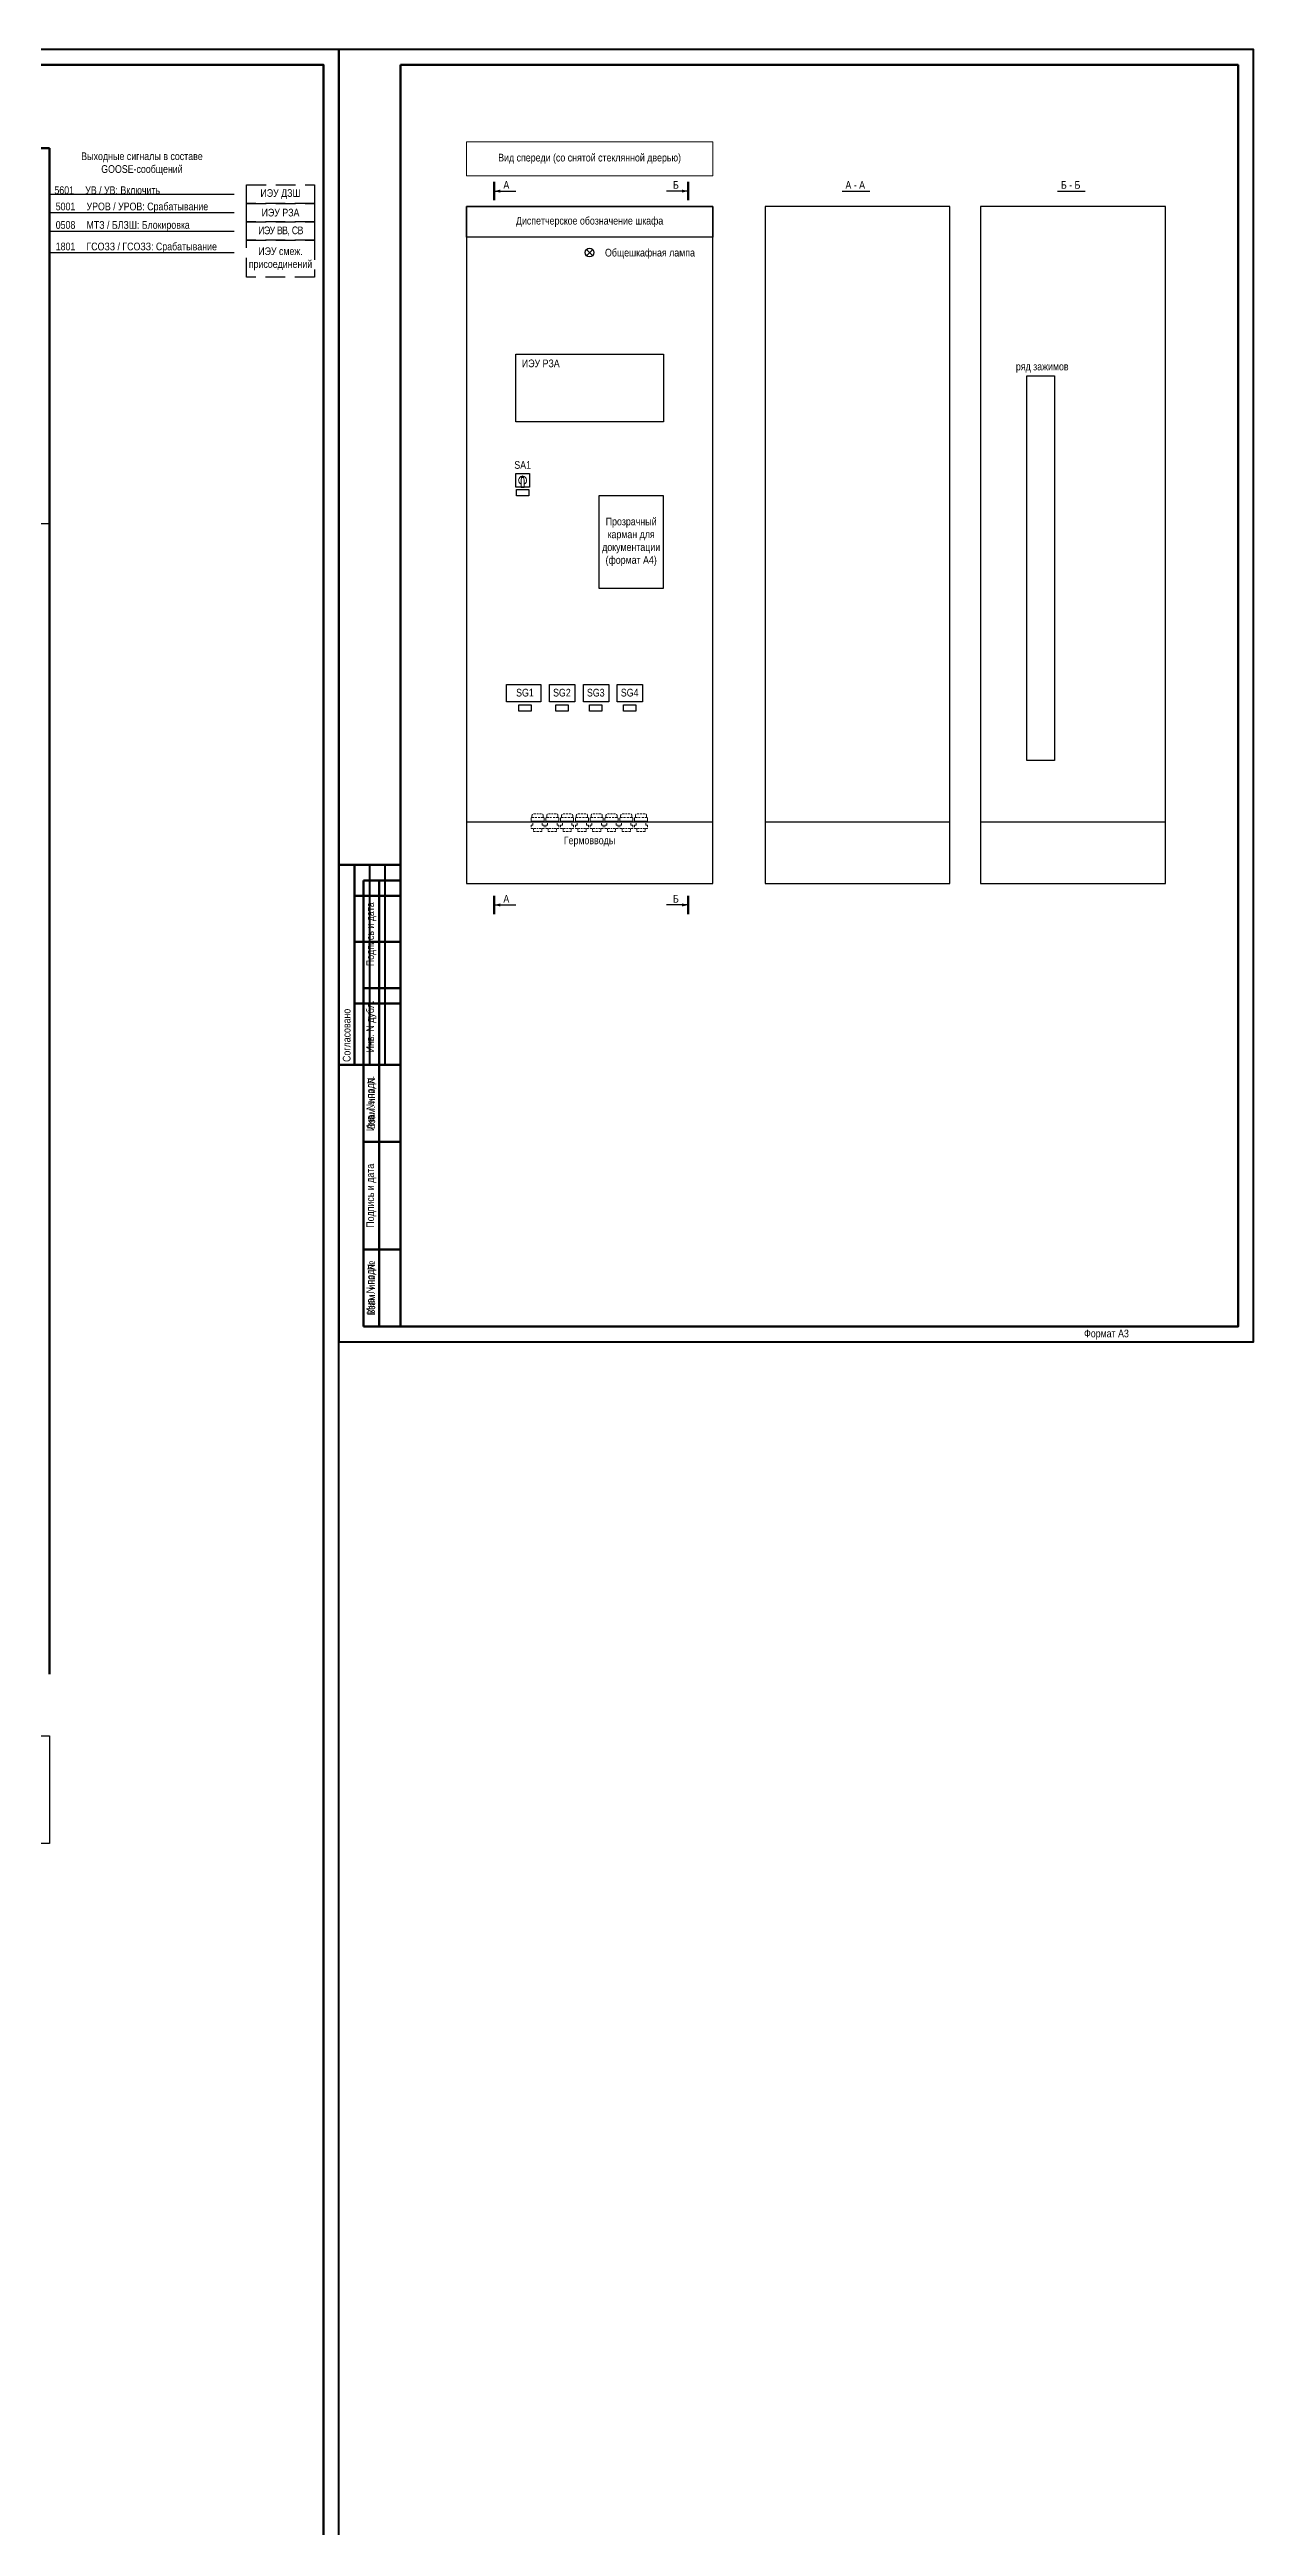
# Model space of a CAD drawing. Header units: millimetres. Extents: x 2179 to 12176, y -20554 to -12004.
# Drawn here: x 11785 to 12176, y -12949 to -12144 of the extents above; entities that cross this region are included whole.
import ezdxf
from ezdxf.enums import TextEntityAlignment as Align

# ---------------------------------------------------------------- set-up
doc = ezdxf.new("R2010")
doc.units = ezdxf.units.MM
doc.linetypes.add('Standard', pattern=[0])
doc.linetypes.add('штриховая2', pattern=[9.525, 6.35, -3.175])
doc.layers.add('Free_graphics', color=56, linetype='Continuous')
for name, color, linetype, lineweight in [('GOOSE', 224, 'Continuous', 30), ('Внутренняя шина', 4, 'Continuous', 70), ('Линии связи', 75, 'Continuous', 30), ('Основная', 7, 'Continuous', 30), ('Основная сплошная', 7, 'Continuous', 30), ('Толстая', 7, 'Continuous', 53)]:
    doc.layers.add(name, color=color, linetype=linetype, lineweight=lineweight)
doc.layers.add('Рамка внешняя', color=8, linetype='Continuous', lineweight=40, plot=False)
doc.styles.add('2.5_Gost_RD', font='ARIALN.TTF', dxfattribs={"height": 2.5})
doc.styles.add('Narrow', font='ARIALN.TTF')
doc.styles.get("Standard").update_dxf_attribs({"font": 'ARIALN.TTF'})
doc.styles.add('Табл дан', font='ARIALN.TTF')

# ---------------------------------------------------------------- blocks, each defined once
blk = doc.blocks.new('*U15')
blk.add_lwpolyline([(0, 0), (1189, 0), (1189, 841), (0, 841)], close=True)
at = {"lineweight": 50}
blk.add_lwpolyline([(20, 836), (1184, 836), (1184, 5), (20, 5)], close=True, dxfattribs=at)
at = {"style": '2.5_Gost_RD', "flags": 8}
blk.add_attdef('ФОРМАТ', text='', height=2.5, dxfattribs=at).set_placement((1134, 4), align=Align.TOP_LEFT)
blk = doc.blocks.new('*T86')
at = {"color": 0, "linetype": 'ByBlock', "lineweight": 50, "transparency": 16777216}
for p, q in [((0, 0), (0, 85)), ((0, 85), (12, 85)), ((5, 0), (5, 85)), ((12, 0), (12, 85)), ((0, 60), (12, 60)), ((0, 25), (12, 25)), ((0, 0), (12, 0))]:
    blk.add_line(p, q, dxfattribs=at)
at = {"color": 0, "transparency": 16777216, "char_height": 2.5, "attachment_point": 5, "rotation": 90, "style": '2.5_Gost_RD'}
for s, insert, width in [('Инв. № подл.', (2.5, 72.5), 23), ('Подпись и дата', (2.5, 42.5), 33), ('Взам. инв. №', (2.5, 12.5), 23)]:
    blk.add_mtext(s, dxfattribs=dict(at, insert=insert, width=width))
blk = doc.blocks.new('*T87')
at = {"color": 0, "linetype": 'ByBlock', "lineweight": 50, "transparency": 16777216}
for p, q in [((0, 0), (0, 65)), ((0, 65), (20, 65)), ((5, 0), (5, 65)), ((20, 0), (20, 65)), ((5, 55), (20, 55)), ((5, 40), (20, 40)), ((5, 20), (20, 20)), ((0, 0), (20, 0))]:
    blk.add_line(p, q, dxfattribs=at)
at = {"color": 0, "linetype": 'ByBlock', "lineweight": -2, "transparency": 16777216}
for p, q in [((10, 0), (10, 65)), ((15, 0), (15, 65))]:
    blk.add_line(p, q, dxfattribs=at)
at = {"color": 0, "transparency": 16777216, "insert": (2.5, 1), "char_height": 2.5, "width": 63, "attachment_point": 4, "rotation": 90, "style": '2.5_Gost_RD'}
blk.add_mtext('Согласовано', dxfattribs=at)
blk = doc.blocks.new('*T88')
at = {"color": 0, "linetype": 'ByBlock', "lineweight": 50, "transparency": 16777216}
for p, q in [((0, 0), (0, 145)), ((0, 145), (12, 145)), ((5, 0), (5, 145)), ((12, 0), (12, 145)), ((0, 110), (12, 110)), ((0, 85), (12, 85)), ((0, 60), (12, 60)), ((0, 25), (12, 25)), ((0, 0), (12, 0))]:
    blk.add_line(p, q, dxfattribs=at)
at = {"color": 0, "transparency": 16777216, "char_height": 2.5, "attachment_point": 5, "rotation": 90, "style": '2.5_Gost_RD'}
for s, insert, width in [('{\\C256;Подпись и дата}', (2.5, 127.5), 33), ('{\\C256;Инв. N дубл.}', (2.5, 97.5), 23), ('{\\C256;Взам. инв. N}', (2.5, 72.5), 23), ('Подпись и дата', (2.5, 42.5), 33), ('Инв. N подл.', (2.5, 12.5), 23)]:
    blk.add_mtext(s, dxfattribs=dict(at, insert=insert, width=width))
blk = doc.blocks.new('*U85')
blk.add_lwpolyline([(0, 0), (297, 0), (297, 420), (0, 420)], close=True)
at = {"lineweight": 50}
blk.add_lwpolyline([(20, 415), (292, 415), (292, 5), (20, 5)], close=True, dxfattribs=at)
for name, p in [('*T87', (0, 90)), ('*T88', (8, 5)), ('*T86', (8, 5))]:
    blk.add_blockref(name, p)
at = {"style": '2.5_Gost_RD', "flags": 8}
blk.add_attdef('ФОРМАТ', text='', height=2.5, dxfattribs=at).set_placement((242, 4), align=Align.TOP_LEFT)
blk = doc.blocks.new('*T161')
at = {"layer": 'Defpoints', "color": 8, "linetype": 'ByBlock', "lineweight": 0, "transparency": 16777216}
for p, q in [((0, 0), (80, 0)), ((0, 0), (0, -11)), ((80, 0), (80, -11)), ((0, -11), (80, -11))]:
    blk.add_line(p, q, dxfattribs=at)
at = {"layer": 'Основная', "color": 0, "transparency": 16777216, "insert": (40, -5.5), "char_height": 2.5, "width": 78, "attachment_point": 5}
blk.add_mtext('Вид спереди (со снятой стеклянной дверью) ', dxfattribs=at)
blk = doc.blocks.new('Переключатель')
at = {"ltscale": 0.35}
blk.add_line((-0.46875, -2.25), (0.46875, -2.25), dxfattribs=at)
blk.add_lwpolyline([(-2.25, 2.25), (2.25, 2.25), (2.25, -2.25), (-2.25, -2.25)], close=True, dxfattribs=at)
at = {"layer": 'Free_graphics', "color": 0, "linetype": 'Standard', "lineweight": 9}
for p, q in [((-0.46875, 0), (-0.328125, 0.9375)), ((-0.46875, -2.25), (-0.46875, 0)), ((-0.328125, 0.9375), (0, 1.5)), ((-0.328125, 0.9375), (0.328125, 0.9375)), ((0.328125, 0.9375), (0, 1.5)), ((0.46875, 0), (0.328125, 0.9375)), ((0.46875, -2.25), (0.46875, 0))]:
    blk.add_line(p, q, dxfattribs=at)
for radius, start, end in [(1.317188, 95, 249), (1.314375, 291, 85)]:
    blk.add_arc((0, 0), radius, start, end, dxfattribs=at)

msp = doc.modelspace()

# ---------------------------------------------------------------- linework, layer by layer
at = {"linetype": 'штриховая2', "lineweight": 13, "ltscale": 0.1}
for p, q in [((11941.39, -12393.75), (11941.39, -12395)), ((11941.39, -12395), (11941.39, -12393.75)), ((11941.39, -12396.06), (11941.39, -12397.11)), ((11941.39, -12396.06), (11941.97, -12396.06)), ((11941.68, -12393.08), (11941.68, -12393.56)), ((11941.68, -12393.56), (11943.5, -12393.56)), ((11941.97, -12396.06), (11941.97, -12395)), ((11942.26, -12392.41), (11943.5, -12392.41)), ((11944.75, -12392.41), (11943.5, -12392.41)), ((11945.33, -12393.56), (11943.5, -12393.56)), ((11945.04, -12396.06), (11945.04, -12395)), ((11945.62, -12396.06), (11945.04, -12396.06)), ((11945.33, -12393.08), (11945.33, -12393.56)), ((11945.62, -12393.75), (11945.62, -12395)), ((11945.62, -12395), (11945.62, -12393.75)), ((11945.62, -12396.06), (11945.62, -12397.11)), ((11946.19, -12396.06), (11946.19, -12397.11)), ((11946.19, -12396.06), (11946.77, -12396.06)), ((11946.48, -12393.08), (11946.48, -12393.56)), ((11946.48, -12393.56), (11948.3, -12393.56)), ((11946.77, -12396.06), (11946.77, -12395)), ((11947.06, -12392.41), (11948.3, -12392.41)), ((11949.55, -12392.41), (11948.3, -12392.41)), ((11950.13, -12393.56), (11948.3, -12393.56)), ((11949.84, -12396.06), (11949.84, -12395)), ((11950.42, -12396.06), (11949.84, -12396.06)), ((11950.13, -12393.08), (11950.13, -12393.56)), ((11950.42, -12393.75), (11950.42, -12395)), ((11950.42, -12395), (11950.42, -12393.75)), ((11950.42, -12396.06), (11950.42, -12397.11)), ((11950.99, -12393.75), (11950.99, -12395)), ((11950.99, -12395), (11950.99, -12393.75)), ((11950.99, -12396.06), (11950.99, -12397.11)), ((11950.99, -12396.06), (11951.57, -12396.06)), ((11951.28, -12393.08), (11951.28, -12393.56)), ((11951.28, -12393.56), (11953.1, -12393.56)), ((11951.57, -12396.06), (11951.57, -12395)), ((11951.86, -12392.41), (11953.1, -12392.41)), ((11954.35, -12392.41), (11953.1, -12392.41)), ((11954.93, -12393.56), (11953.1, -12393.56)), ((11954.64, -12396.06), (11954.64, -12395)), ((11955.22, -12396.06), (11954.64, -12396.06)), ((11954.93, -12393.08), (11954.93, -12393.56)), ((11955.22, -12393.75), (11955.22, -12395)), ((11955.22, -12395), (11955.22, -12393.75)), ((11955.22, -12396.06), (11955.22, -12397.11)), ((11955.79, -12393.75), (11955.79, -12395)), ((11955.79, -12395), (11955.79, -12393.75)), ((11955.79, -12396.06), (11955.79, -12397.11)), ((11955.79, -12396.06), (11956.37, -12396.06)), ((11956.08, -12393.08), (11956.08, -12393.56)), ((11956.08, -12393.56), (11957.9, -12393.56)), ((11956.37, -12396.06), (11956.37, -12395)), ((11956.66, -12392.41), (11957.9, -12392.41)), ((11959.15, -12392.41), (11957.9, -12392.41)), ((11959.73, -12393.56), (11957.9, -12393.56)), ((11959.44, -12396.06), (11959.44, -12395)), ((11960.02, -12396.06), (11959.44, -12396.06)), ((11959.73, -12393.08), (11959.73, -12393.56)), ((11960.02, -12393.75), (11960.02, -12395)), ((11960.02, -12395), (11960.02, -12393.75)), ((11960.02, -12396.06), (11960.02, -12397.11)), ((11960.59, -12393.75), (11960.59, -12395)), ((11960.59, -12395), (11960.59, -12393.75)), ((11960.59, -12393.75), (11960.59, -12395)), ((11960.59, -12395), (11960.59, -12393.75)), ((11960.59, -12396.06), (11960.59, -12397.11)), ((11960.59, -12396.06), (11961.17, -12396.06)), ((11960.59, -12396.06), (11960.59, -12397.11)), ((11960.88, -12393.08), (11960.88, -12393.56)), ((11960.88, -12393.56), (11962.7, -12393.56)), ((11961.17, -12396.06), (11961.17, -12395)), ((11961.46, -12392.41), (11962.7, -12392.41)), ((11963.95, -12392.41), (11962.7, -12392.41)), ((11964.53, -12393.56), (11962.7, -12393.56)), ((11964.24, -12396.06), (11964.24, -12395)), ((11964.82, -12396.06), (11964.24, -12396.06)), ((11964.53, -12393.08), (11964.53, -12393.56)), ((11964.82, -12393.75), (11964.82, -12395)), ((11964.82, -12395), (11964.82, -12393.75)), ((11964.82, -12396.06), (11964.82, -12397.11)), ((11965.39, -12393.75), (11965.39, -12395)), ((11965.39, -12395), (11965.39, -12393.75)), ((11965.39, -12396.06), (11965.39, -12397.11)), ((11965.39, -12396.06), (11965.97, -12396.06)), ((11965.68, -12393.08), (11965.68, -12393.56)), ((11965.68, -12393.56), (11967.5, -12393.56)), ((11965.97, -12396.06), (11965.97, -12395)), ((11966.26, -12392.41), (11967.5, -12392.41)), ((11968.75, -12392.41), (11967.5, -12392.41)), ((11969.33, -12393.56), (11967.5, -12393.56)), ((11969.04, -12396.06), (11969.04, -12395)), ((11969.62, -12396.06), (11969.04, -12396.06)), ((11969.33, -12393.08), (11969.33, -12393.56)), ((11969.62, -12393.75), (11969.62, -12395)), ((11969.62, -12395), (11969.62, -12393.75)), ((11969.62, -12396.06), (11969.62, -12397.11)), ((11970.19, -12393.75), (11970.19, -12395)), ((11970.19, -12395), (11970.19, -12393.75)), ((11970.19, -12396.06), (11970.19, -12397.11)), ((11970.19, -12396.06), (11970.77, -12396.06)), ((11970.48, -12393.08), (11970.48, -12393.56)), ((11970.48, -12393.56), (11972.3, -12393.56)), ((11970.77, -12396.06), (11970.77, -12395)), ((11971.06, -12392.41), (11972.3, -12392.41)), ((11973.55, -12392.41), (11972.3, -12392.41)), ((11974.13, -12393.56), (11972.3, -12393.56)), ((11973.84, -12396.06), (11973.84, -12395)), ((11974.42, -12396.06), (11973.84, -12396.06)), ((11974.13, -12393.08), (11974.13, -12393.56)), ((11974.42, -12393.75), (11974.42, -12395)), ((11974.42, -12395), (11974.42, -12393.75)), ((11974.42, -12396.06), (11974.42, -12397.11)), ((11974.99, -12393.75), (11974.99, -12395)), ((11974.99, -12395), (11974.99, -12393.75)), ((11974.99, -12396.06), (11974.99, -12397.11)), ((11974.99, -12396.06), (11975.57, -12396.06)), ((11975.28, -12393.08), (11975.28, -12393.56)), ((11975.28, -12393.56), (11977.1, -12393.56)), ((11975.57, -12396.06), (11975.57, -12395)), ((11975.86, -12392.41), (11977.1, -12392.41)), ((11978.35, -12392.41), (11977.1, -12392.41)), ((11978.93, -12393.56), (11977.1, -12393.56)), ((11978.64, -12396.06), (11978.64, -12395)), ((11979.22, -12396.06), (11978.64, -12396.06)), ((11978.93, -12393.08), (11978.93, -12393.56)), ((11979.22, -12393.75), (11979.22, -12395)), ((11979.22, -12395), (11979.22, -12393.75)), ((11979.22, -12396.06), (11979.22, -12397.11)), ((11941.39, -12397.11), (11943.5, -12397.11)), ((11942.16, -12397.11), (11942.16, -12398.17)), ((11942.16, -12398.17), (11943.5, -12398.17)), ((11945.62, -12397.11), (11943.5, -12397.11)), ((11944.85, -12398.17), (11943.5, -12398.17)), ((11944.85, -12397.11), (11944.85, -12398.17)), ((11946.19, -12397.11), (11948.3, -12397.11)), ((11946.96, -12397.11), (11946.96, -12398.17)), ((11946.96, -12398.17), (11948.3, -12398.17)), ((11950.42, -12397.11), (11948.3, -12397.11)), ((11949.65, -12398.17), (11948.3, -12398.17)), ((11949.65, -12397.11), (11949.65, -12398.17)), ((11950.99, -12397.11), (11953.1, -12397.11)), ((11951.76, -12397.11), (11951.76, -12398.17)), ((11951.76, -12398.17), (11953.1, -12398.17)), ((11955.22, -12397.11), (11953.1, -12397.11)), ((11954.45, -12398.17), (11953.1, -12398.17)), ((11954.45, -12397.11), (11954.45, -12398.17)), ((11955.79, -12397.11), (11957.9, -12397.11)), ((11956.56, -12397.11), (11956.56, -12398.17)), ((11956.56, -12398.17), (11957.9, -12398.17)), ((11960.02, -12397.11), (11957.9, -12397.11)), ((11959.25, -12398.17), (11957.9, -12398.17)), ((11959.25, -12397.11), (11959.25, -12398.17)), ((11960.59, -12397.11), (11962.7, -12397.11)), ((11961.36, -12397.11), (11961.36, -12398.17)), ((11961.36, -12398.17), (11962.7, -12398.17)), ((11964.82, -12397.11), (11962.7, -12397.11)), ((11964.05, -12398.17), (11962.7, -12398.17)), ((11964.05, -12397.11), (11964.05, -12398.17)), ((11965.39, -12397.11), (11967.5, -12397.11)), ((11966.16, -12397.11), (11966.16, -12398.17)), ((11966.16, -12398.17), (11967.5, -12398.17)), ((11969.62, -12397.11), (11967.5, -12397.11)), ((11968.85, -12398.17), (11967.5, -12398.17)), ((11968.85, -12397.11), (11968.85, -12398.17)), ((11970.19, -12397.11), (11972.3, -12397.11)), ((11970.96, -12397.11), (11970.96, -12398.17)), ((11970.96, -12398.17), (11972.3, -12398.17)), ((11974.42, -12397.11), (11972.3, -12397.11)), ((11973.65, -12398.17), (11972.3, -12398.17)), ((11973.65, -12397.11), (11973.65, -12398.17)), ((11974.99, -12397.11), (11977.1, -12397.11)), ((11975.76, -12397.11), (11975.76, -12398.17)), ((11975.76, -12398.17), (11977.1, -12398.17)), ((11979.22, -12397.11), (11977.1, -12397.11)), ((11978.45, -12398.17), (11977.1, -12398.17)), ((11978.45, -12397.11), (11978.45, -12398.17))]:
    msp.add_line(p, q, dxfattribs=at)
for points in [[(11941.39, -12393.75), (11941.43, -12393.7), (11941.49, -12393.64), (11941.54, -12393.6), (11941.59, -12393.58), (11941.65, -12393.57), (11941.68, -12393.56)], [(11941.68, -12393.08), (11941.69, -12392.9), (11941.73, -12392.77), (11941.78, -12392.64), (11941.87, -12392.53), (11941.98, -12392.46), (11942.13, -12392.41), (11942.35, -12392.41)], [(11945.33, -12393.08), (11945.32, -12392.9), (11945.28, -12392.77), (11945.23, -12392.64), (11945.14, -12392.53), (11945.03, -12392.46), (11944.88, -12392.41), (11944.66, -12392.41)], [(11945.62, -12393.75), (11945.58, -12393.7), (11945.52, -12393.64), (11945.47, -12393.6), (11945.42, -12393.58), (11945.36, -12393.57), (11945.33, -12393.56)], [(11946.19, -12393.75), (11946.23, -12393.7), (11946.29, -12393.64), (11946.34, -12393.6), (11946.39, -12393.58), (11946.45, -12393.57), (11946.48, -12393.56)], [(11946.48, -12393.08), (11946.49, -12392.9), (11946.53, -12392.77), (11946.58, -12392.64), (11946.67, -12392.53), (11946.78, -12392.46), (11946.93, -12392.41), (11947.15, -12392.41)], [(11950.13, -12393.08), (11950.12, -12392.9), (11950.08, -12392.77), (11950.03, -12392.64), (11949.94, -12392.53), (11949.83, -12392.46), (11949.68, -12392.41), (11949.46, -12392.41)], [(11950.42, -12393.75), (11950.38, -12393.7), (11950.32, -12393.64), (11950.27, -12393.6), (11950.22, -12393.58), (11950.16, -12393.57), (11950.13, -12393.56)], [(11950.99, -12393.75), (11951.03, -12393.7), (11951.09, -12393.64), (11951.14, -12393.6), (11951.19, -12393.58), (11951.25, -12393.57), (11951.28, -12393.56)], [(11951.28, -12393.08), (11951.29, -12392.9), (11951.33, -12392.77), (11951.38, -12392.64), (11951.47, -12392.53), (11951.58, -12392.46), (11951.73, -12392.41), (11951.95, -12392.41)], [(11954.93, -12393.08), (11954.92, -12392.9), (11954.88, -12392.77), (11954.83, -12392.64), (11954.74, -12392.53), (11954.63, -12392.46), (11954.48, -12392.41), (11954.26, -12392.41)], [(11955.22, -12393.75), (11955.18, -12393.7), (11955.12, -12393.64), (11955.07, -12393.6), (11955.02, -12393.58), (11954.96, -12393.57), (11954.93, -12393.56)], [(11955.79, -12393.75), (11955.83, -12393.7), (11955.89, -12393.64), (11955.94, -12393.6), (11955.99, -12393.58), (11956.05, -12393.57), (11956.08, -12393.56)], [(11956.08, -12393.08), (11956.09, -12392.9), (11956.13, -12392.77), (11956.18, -12392.64), (11956.27, -12392.53), (11956.38, -12392.46), (11956.53, -12392.41), (11956.75, -12392.41)], [(11959.73, -12393.08), (11959.72, -12392.9), (11959.68, -12392.77), (11959.63, -12392.64), (11959.54, -12392.53), (11959.43, -12392.46), (11959.28, -12392.41), (11959.06, -12392.41)], [(11960.02, -12393.75), (11959.98, -12393.7), (11959.92, -12393.64), (11959.87, -12393.6), (11959.82, -12393.58), (11959.76, -12393.57), (11959.73, -12393.56)], [(11960.59, -12393.75), (11960.63, -12393.7), (11960.69, -12393.64), (11960.74, -12393.6), (11960.79, -12393.58), (11960.85, -12393.57), (11960.88, -12393.56)], [(11960.88, -12393.08), (11960.89, -12392.9), (11960.93, -12392.77), (11960.98, -12392.64), (11961.07, -12392.53), (11961.18, -12392.46), (11961.33, -12392.41), (11961.55, -12392.41)], [(11964.53, -12393.08), (11964.52, -12392.9), (11964.48, -12392.77), (11964.43, -12392.64), (11964.34, -12392.53), (11964.23, -12392.46), (11964.08, -12392.41), (11963.86, -12392.41)], [(11964.82, -12393.75), (11964.78, -12393.7), (11964.72, -12393.64), (11964.67, -12393.6), (11964.62, -12393.58), (11964.56, -12393.57), (11964.53, -12393.56)], [(11965.39, -12393.75), (11965.43, -12393.7), (11965.49, -12393.64), (11965.54, -12393.6), (11965.59, -12393.58), (11965.65, -12393.57), (11965.68, -12393.56)], [(11965.68, -12393.08), (11965.69, -12392.9), (11965.73, -12392.77), (11965.78, -12392.64), (11965.87, -12392.53), (11965.98, -12392.46), (11966.13, -12392.41), (11966.35, -12392.41)], [(11969.33, -12393.08), (11969.32, -12392.9), (11969.28, -12392.77), (11969.23, -12392.64), (11969.14, -12392.53), (11969.03, -12392.46), (11968.88, -12392.41), (11968.66, -12392.41)], [(11969.62, -12393.75), (11969.58, -12393.7), (11969.52, -12393.64), (11969.47, -12393.6), (11969.42, -12393.58), (11969.36, -12393.57), (11969.33, -12393.56)], [(11970.19, -12393.75), (11970.23, -12393.7), (11970.29, -12393.64), (11970.34, -12393.6), (11970.39, -12393.58), (11970.45, -12393.57), (11970.48, -12393.56)], [(11970.48, -12393.08), (11970.49, -12392.9), (11970.53, -12392.77), (11970.58, -12392.64), (11970.67, -12392.53), (11970.78, -12392.46), (11970.93, -12392.41), (11971.15, -12392.41)], [(11974.13, -12393.08), (11974.12, -12392.9), (11974.08, -12392.77), (11974.03, -12392.64), (11973.94, -12392.53), (11973.83, -12392.46), (11973.68, -12392.41), (11973.46, -12392.41)], [(11974.42, -12393.75), (11974.38, -12393.7), (11974.32, -12393.64), (11974.27, -12393.6), (11974.22, -12393.58), (11974.16, -12393.57), (11974.13, -12393.56)], [(11974.99, -12393.75), (11975.03, -12393.7), (11975.09, -12393.64), (11975.14, -12393.6), (11975.19, -12393.58), (11975.25, -12393.57), (11975.28, -12393.56)], [(11975.28, -12393.08), (11975.29, -12392.9), (11975.33, -12392.77), (11975.38, -12392.64), (11975.47, -12392.53), (11975.58, -12392.46), (11975.73, -12392.41), (11975.95, -12392.41)], [(11978.93, -12393.08), (11978.92, -12392.9), (11978.88, -12392.77), (11978.83, -12392.64), (11978.74, -12392.53), (11978.63, -12392.46), (11978.48, -12392.41), (11978.26, -12392.41)], [(11979.22, -12393.75), (11979.18, -12393.7), (11979.12, -12393.64), (11979.07, -12393.6), (11979.02, -12393.58), (11978.96, -12393.57), (11978.93, -12393.56)]]:
    msp.add_spline(points, degree=3, dxfattribs=at)
at = {"layer": 'Внутренняя шина'}
for points in [[(11071, -12176), (11785, -12176)], [(11785, -12672), (11785, -12176)]]:
    msp.add_lwpolyline(points, dxfattribs=at)
at = {"layer": 'Линии связи'}
for points in [[(11785, -12191), (11845, -12191)], [(11785, -12197), (11845, -12197)], [(11785, -12203), (11845, -12203)], [(11785, -12210), (11845, -12210)], [(11713, -12298), (11785, -12298)]]:
    msp.add_lwpolyline(points, dxfattribs=at)
at = {"layer": 'Основная', "ltscale": 100}
msp.add_line((11920.4, -12395), (12000.4, -12395), dxfattribs=at)
at = {"layer": 'Основная', "linetype": 'штриховая2', "lineweight": 13, "ltscale": 1000}
for p, q in [((11941.39, -12394.81), (11943.5, -12394.81)), ((11941.39, -12395), (11943.5, -12395)), ((11941.97, -12395), (11941.39, -12395)), ((11945.62, -12394.81), (11943.5, -12394.81)), ((11945.62, -12395), (11943.5, -12395)), ((11945.04, -12395), (11945.62, -12395)), ((11946.19, -12393.75), (11946.19, -12395)), ((11946.19, -12395), (11946.19, -12393.75)), ((11946.19, -12394.81), (11948.3, -12394.81)), ((11946.19, -12395), (11948.3, -12395)), ((11946.77, -12395), (11946.19, -12395)), ((11950.42, -12394.81), (11948.3, -12394.81)), ((11950.42, -12395), (11948.3, -12395)), ((11949.84, -12395), (11950.42, -12395)), ((11950.99, -12394.81), (11953.1, -12394.81)), ((11950.99, -12395), (11953.1, -12395)), ((11951.57, -12395), (11950.99, -12395)), ((11955.22, -12394.81), (11953.1, -12394.81)), ((11955.22, -12395), (11953.1, -12395)), ((11954.64, -12395), (11955.22, -12395)), ((11955.79, -12394.81), (11957.9, -12394.81)), ((11955.79, -12395), (11957.9, -12395)), ((11956.37, -12395), (11955.79, -12395)), ((11960.02, -12394.81), (11957.9, -12394.81)), ((11960.02, -12395), (11957.9, -12395)), ((11959.44, -12395), (11960.02, -12395)), ((11960.59, -12394.81), (11962.7, -12394.81)), ((11960.59, -12395), (11962.7, -12395)), ((11961.17, -12395), (11960.59, -12395)), ((11964.82, -12394.81), (11962.7, -12394.81)), ((11964.82, -12395), (11962.7, -12395)), ((11964.24, -12395), (11964.82, -12395)), ((11965.39, -12394.81), (11967.5, -12394.81)), ((11965.39, -12395), (11967.5, -12395)), ((11965.97, -12395), (11965.39, -12395)), ((11969.62, -12394.81), (11967.5, -12394.81)), ((11969.62, -12395), (11967.5, -12395)), ((11969.04, -12395), (11969.62, -12395)), ((11970.19, -12394.81), (11972.3, -12394.81)), ((11970.19, -12395), (11972.3, -12395)), ((11970.77, -12395), (11970.19, -12395)), ((11974.42, -12394.81), (11972.3, -12394.81)), ((11974.42, -12395), (11972.3, -12395)), ((11973.84, -12395), (11974.42, -12395)), ((11974.99, -12394.81), (11977.1, -12394.81)), ((11974.99, -12395), (11977.1, -12395)), ((11975.57, -12395), (11974.99, -12395)), ((11979.22, -12394.81), (11977.1, -12394.81)), ((11979.22, -12395), (11977.1, -12395)), ((11978.64, -12395), (11979.22, -12395))]:
    msp.add_line(p, q, dxfattribs=at)
at = {"layer": 'Основная'}
for points in [[(11920.4, -12415), (12000.4, -12415), (12000.4, -12195), (11920.4, -12195)], [(12077.4, -12195), (12017.4, -12195), (12017.4, -12415), (12077.4, -12415)], [(12147.4, -12195), (12087.4, -12195), (12087.4, -12415), (12147.4, -12415)], [(11936.4, -12243), (11984.4, -12243), (11984.4, -12265), (11936.4, -12265)], [(12102.4, -12250), (12111.4, -12250), (12111.4, -12375), (12102.4, -12375)], [(11936.65, -12287), (11940.65, -12287), (11940.65, -12289), (11936.65, -12289)], [(11963.4, -12319), (11984.4, -12319), (11984.4, -12289), (11963.4, -12289)], [(11937.4, -12357), (11941.4, -12357), (11941.4, -12359), (11937.4, -12359)], [(11949.4, -12357), (11953.4, -12357), (11953.4, -12359), (11949.4, -12359)], [(11960.4, -12357), (11964.4, -12357), (11964.4, -12359), (11960.4, -12359)], [(11971.4, -12357), (11975.4, -12357), (11975.4, -12359), (11971.4, -12359)]]:
    msp.add_lwpolyline(points, close=True, dxfattribs=at)
at = {"layer": 'Основная', "ltscale": 100}
msp.add_lwpolyline([(11920.4, -12195), (12000.4, -12195), (12000.4, -12205), (11920.4, -12205)], close=True, dxfattribs=at)
for points in [[(11929.4, -12190, 0, 1, 0), (11931.4, -12190, 0, 0, 0)], [(11992.4, -12190, 0, 1, 0), (11990.4, -12190, 0, 0, 0)], [(11929.4, -12422, 0, 1, 0), (11931.4, -12422, 0, 0, 0)], [(11992.4, -12422, 0, 1, 0), (11990.4, -12422, 0, 0, 0)]]:
    msp.add_lwpolyline(points, format="xyseb", dxfattribs=at)
for points in [[(11929.4, -12190), (11936.4, -12190)], [(11992.4, -12190), (11985.4, -12190)], [(12042.4, -12190), (12051.4, -12190)], [(12112.4, -12190), (12121.4, -12190)], [(11959.4, -12209), (11961.4, -12211)], [(11959.4, -12211), (11961.4, -12209)], [(11959.4, -12209), (11961.4, -12211)], [(11959.4, -12211), (11961.4, -12209)], [(12017.4, -12395), (12077.4, -12395)], [(12087.4, -12395), (12147.4, -12395)], [(11929.4, -12422), (11936.4, -12422)], [(11992.4, -12422), (11985.4, -12422)]]:
    msp.add_lwpolyline(points, dxfattribs=at)
at = {"layer": 'Основная', "ltscale": 0.35}
for points in [[(11933.4, -12350.4), (11944.6, -12350.4), (11944.6, -12356), (11933.4, -12356)], [(11947.4, -12350.4), (11955.6, -12350.4), (11955.6, -12356), (11947.4, -12356)], [(11958.4, -12350.4), (11966.6, -12350.4), (11966.6, -12356), (11958.4, -12356)], [(11969.4, -12350.4), (11977.6, -12350.4), (11977.6, -12356), (11969.4, -12356)]]:
    msp.add_lwpolyline(points, close=True, dxfattribs=at)
msp.add_circle((11960.4, -12210), 1.41, dxfattribs=at)
msp.add_circle((11960.4, -12210), 1.41, dxfattribs=at)
at = {"layer": 'Основная сплошная', "linetype": 'штриховая2'}
for points in [[(11871, -12194), (11849, -12194), (11849, -12188), (11871, -12188)], [(11871, -12200), (11849, -12200), (11849, -12194), (11871, -12194)], [(11871, -12206), (11849, -12206), (11849, -12200), (11871, -12200)], [(11871, -12218), (11849, -12218), (11849, -12206), (11871, -12206)]]:
    msp.add_lwpolyline(points, close=True, dxfattribs=at)
at = {"layer": 'Основная сплошная', "ltscale": 0.3}
msp.add_lwpolyline([(11697, -12692), (11785, -12692), (11785, -12727), (11697, -12727)], close=True, dxfattribs=at)
at = {"layer": 'Толстая', "ltscale": 100}
for points in [[(11929.4, -12187), (11929.4, -12193)], [(11992.4, -12187), (11992.4, -12193)], [(11929.4, -12419), (11929.4, -12425)], [(11992.4, -12419), (11992.4, -12425)]]:
    msp.add_lwpolyline(points, dxfattribs=at)

# ---------------------------------------------------------------- block references
msp.add_blockref('*T161', (11920.4, -12174))
at = {"layer": 'Основная', "ltscale": 0.35}
msp.add_blockref('Переключатель', (11938.65, -12284), dxfattribs=at)
at = {"layer": 'Рамка внешняя'}
msp.add_blockref('*U15', (10690, -12985), dxfattribs=at)
msp.add_blockref('*U85', (11879, -12564), dxfattribs=at).add_auto_attribs({'ФОРМАТ': 'Формат А3'})

# ---------------------------------------------------------------- texts
at = {"layer": 'GOOSE', "char_height": 2.5, "attachment_point": 7, "style": 'Табл дан'}
for s, insert, width in [('5601^IУВ / УВ: Включить', (11786.57, -12191), 64.43), ('5001^IУРОВ / УРОВ: Срабатывание', (11787, -12197), 58), ('0508^IМТЗ / БЛЗШ: Блокировка', (11787, -12203), 58), ('1801^IГСОЗЗ / ГСОЗЗ: Срабатывание', (11787, -12210), 58)]:
    msp.add_mtext(s, dxfattribs=dict(at, insert=insert, width=width))
at = {"layer": 'Основная', "color": 0, "style": 'Narrow'}
for s, p in [('А', (11932.4, -12188)), ('Б', (11987.49, -12188)), ('А - А', (12043.49, -12188)), ('Б - Б', (12113.49, -12188)), ('Общешкафная лампа', (11965.4, -12210)), ('Общешкафная лампа', (11965.4, -12210)), ('ИЭУ РЗА', (11938.4, -12246)), ('А', (11932.4, -12420)), ('Б', (11987.49, -12420))]:
    msp.add_text(s, height=2.5, dxfattribs=at).set_placement(p, align=Align.MIDDLE_LEFT)
for s, p in [('ряд зажимов', (12107.4, -12247)), ('SA1', (11938.65, -12279)), ('SG1', (11939.4, -12353)), ('Гермовводы', (11960.4, -12401))]:
    msp.add_text(s, height=2.5, dxfattribs=at).set_placement(p, align=Align.MIDDLE_CENTER)
at = {"layer": 'Основная', "style": 'Narrow'}
for s, p in [('SG2', (11951.4, -12353)), ('SG3', (11962.4, -12353)), ('SG4', (11973.4, -12353))]:
    msp.add_text(s, height=2.5, dxfattribs=at).set_placement(p, align=Align.MIDDLE_CENTER)
at = {"layer": 'Основная', "char_height": 2.5, "style": 'Narrow'}
for s, insert, width, attachment_point in [('\\pt55;Выходные сигналы в составе GOOSE-сообщений', (11815, -12184.81), 60, 8), ('Диспетчерское обозначение шкафа', (11960.4, -12200), 80, 5), ('Прозрачный карман для документации (формат А4)', (11973.9, -12304), 21, 5)]:
    msp.add_mtext(s, dxfattribs=dict(at, insert=insert, width=width, attachment_point=attachment_point))
at = {"layer": 'Основная сплошная', "char_height": 2.5, "width": 22, "attachment_point": 5, "style": 'Narrow'}
for s, insert in [('\\pt55;ИЭУ ДЗШ', (11860, -12191)), ('\\pt55;{\\T0.9;ИЭУ ВВ, СВ}', (11860, -12203)), ('\\pt55;ИЭУ РЗА', (11860, -12197)), ('\\pt55;ИЭУ смеж. ^Jприсоединений', (11860, -12212))]:
    msp.add_mtext(s, dxfattribs=dict(at, insert=insert))

doc.saveas('drawing.dxf')
